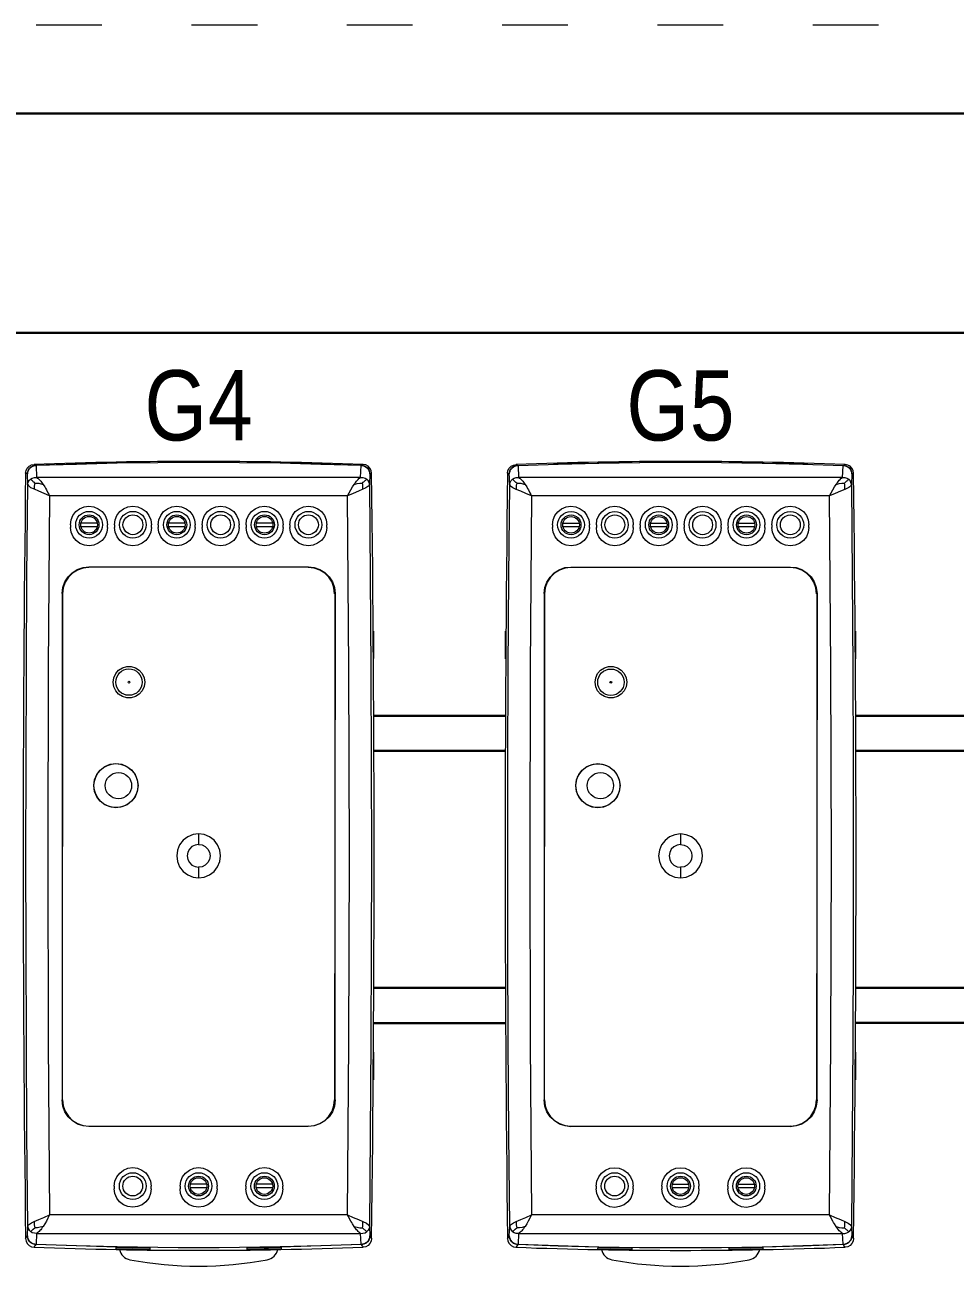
# Model space of a CAD drawing. Header units: millimetres. Extents: x -6000 to 26000, y -6000 to 26000.
# Drawn here: x 101.1 to 115.85, y -2303.55 to -2283.87 of the extents above; entities that cross this region are included whole.
import ezdxf

# ---------------------------------------------------------------- set-up
doc = ezdxf.new("R2010")
doc.units = ezdxf.units.MM
doc.header["$MEASUREMENT"] = 0
for name, color, linetype, lineweight in [('Чертеж и Рисунок_Ном._пера__1', 7, 'Continuous', 15), ('Чертеж и Рисунок_Ном._пера__21', 7, 'Continuous', 30), ('Чертеж и Рисунок_Ном._пера__7', 7, 'Continuous', 15)]:
    doc.layers.add(name, color=color, linetype=linetype, lineweight=lineweight)
doc.styles.add('СГЕНЕРИР_СТИЛЬ_1', font='ARIALN.TTF')

msp = doc.modelspace()

# ---------------------------------------------------------------- linework, layer by layer
at = {"layer": 'Чертеж и Рисунок_Ном._пера__21', "color": 7, "linetype": 'Continuous', "lineweight": 30}
for p, q in [((83.67, -2285.273), (154.569, -2285.273)), ((154.569, -2288.75), (83.67, -2288.75)), ((106.636, -2294.822), (108.723, -2294.822)), ((114.277, -2294.821), (116.407, -2294.821)), ((106.639, -2295.377), (108.725, -2295.377)), ((114.279, -2295.378), (116.405, -2295.378)), ((108.724, -2299.135), (106.637, -2299.135)), ((116.406, -2299.134), (114.278, -2299.134)), ((108.721, -2299.692), (106.634, -2299.692)), ((116.409, -2299.691), (114.275, -2299.691))]:
    msp.add_line(p, q, dxfattribs=at)
at = {"layer": 'Чертеж и Рисунок_Ном._пера__7', "color": 7, "linetype": 'Continuous', "lineweight": 15}
for p, q in [((101.284, -2283.868), (102.327, -2283.868)), ((103.746, -2283.868), (104.79, -2283.868)), ((106.209, -2283.868), (107.252, -2283.868)), ((108.671, -2283.868), (109.714, -2283.868)), ((111.133, -2283.868), (112.177, -2283.868)), ((113.596, -2283.868), (114.639, -2283.868)), ((101.25, -2290.837), (101.278, -2290.85)), ((101.849, -2290.82), (101.849, -2290.828)), ((102.395, -2290.815), (102.395, -2290.806)), ((102.541, -2290.803), (102.541, -2290.812)), ((103.088, -2290.804), (103.088, -2290.795)), ((103.239, -2290.794), (103.239, -2290.802)), ((103.786, -2290.799), (103.787, -2290.791)), ((103.931, -2290.791), (103.932, -2290.799)), ((104.479, -2290.802), (104.479, -2290.794)), ((104.63, -2290.795), (104.63, -2290.804)), ((105.177, -2290.812), (105.177, -2290.803)), ((105.323, -2290.806), (105.323, -2290.815)), ((105.869, -2290.828), (105.869, -2290.82)), ((106.441, -2290.85), (106.468, -2290.837)), ((108.891, -2290.838), (108.919, -2290.851)), ((109.49, -2290.821), (109.49, -2290.829)), ((110.036, -2290.816), (110.036, -2290.807)), ((110.182, -2290.804), (110.182, -2290.813)), ((110.729, -2290.804), (110.729, -2290.796)), ((110.88, -2290.794), (110.88, -2290.803)), ((111.427, -2290.8), (111.428, -2290.792)), ((111.572, -2290.792), (111.573, -2290.8)), ((112.12, -2290.803), (112.12, -2290.794)), ((112.271, -2290.796), (112.271, -2290.804)), ((112.818, -2290.813), (112.818, -2290.804)), ((112.964, -2290.807), (112.964, -2290.816)), ((113.51, -2290.829), (113.51, -2290.821)), ((114.082, -2290.851), (114.109, -2290.838)), ((101.144, -2290.987), (101.116, -2290.974)), ((101.283, -2290.856), (101.291, -2291.044)), ((106.427, -2291.044), (106.435, -2290.856)), ((106.602, -2290.974), (106.575, -2290.987)), ((108.785, -2290.988), (108.757, -2290.975)), ((108.924, -2290.857), (108.932, -2291.044)), ((114.068, -2291.044), (114.076, -2290.857)), ((114.243, -2290.975), (114.215, -2290.988)), ((106.427, -2291.044), (101.291, -2291.044)), ((114.068, -2291.044), (108.932, -2291.044)), ((106.221, -2291.335), (101.497, -2291.335)), ((113.862, -2291.336), (109.138, -2291.336)), ((101.828, -2291.793), (101.828, -2291.834)), ((101.992, -2291.765), (102.251, -2291.765)), ((101.992, -2291.821), (102.251, -2291.821)), ((102.415, -2291.834), (102.415, -2291.793)), ((102.524, -2291.793), (102.524, -2291.834)), ((103.11, -2291.834), (103.111, -2291.793)), ((103.219, -2291.793), (103.22, -2291.834)), ((103.384, -2291.765), (103.642, -2291.765)), ((103.384, -2291.821), (103.642, -2291.821)), ((103.806, -2291.834), (103.806, -2291.793)), ((103.915, -2291.793), (103.915, -2291.834)), ((104.502, -2291.834), (104.502, -2291.793)), ((104.611, -2291.793), (104.611, -2291.834)), ((104.775, -2291.765), (105.033, -2291.765)), ((104.775, -2291.821), (105.033, -2291.821)), ((105.197, -2291.834), (105.197, -2291.793)), ((105.306, -2291.793), (105.306, -2291.834)), ((105.893, -2291.834), (105.893, -2291.793)), ((109.469, -2291.794), (109.469, -2291.835)), ((109.633, -2291.766), (109.892, -2291.766)), ((109.633, -2291.821), (109.892, -2291.821)), ((110.056, -2291.835), (110.056, -2291.794)), ((110.165, -2291.794), (110.165, -2291.835)), ((110.751, -2291.835), (110.751, -2291.794)), ((110.86, -2291.794), (110.86, -2291.835)), ((111.024, -2291.766), (111.283, -2291.766)), ((111.024, -2291.821), (111.283, -2291.821)), ((111.447, -2291.835), (111.447, -2291.794)), ((111.556, -2291.794), (111.556, -2291.835)), ((112.142, -2291.835), (112.143, -2291.794)), ((112.251, -2291.794), (112.252, -2291.835)), ((112.416, -2291.766), (112.674, -2291.766)), ((112.416, -2291.821), (112.674, -2291.821)), ((112.838, -2291.835), (112.838, -2291.794)), ((112.947, -2291.794), (112.947, -2291.835)), ((113.534, -2291.835), (113.534, -2291.794)), ((102.12, -2292.462), (105.598, -2292.462)), ((105.598, -2292.462), (102.12, -2292.469)), ((102.12, -2292.469), (102.12, -2292.462)), ((105.598, -2292.462), (105.598, -2292.469)), ((109.761, -2292.463), (113.239, -2292.463)), ((113.239, -2292.463), (109.761, -2292.47)), ((109.761, -2292.47), (109.761, -2292.463)), ((113.239, -2292.463), (113.239, -2292.47)), ((101.695, -2292.883), (101.703, -2292.887)), ((101.703, -2292.887), (101.695, -2300.912)), ((101.703, -2300.909), (101.703, -2292.887)), ((106.015, -2292.887), (106.023, -2292.883)), ((106.023, -2292.884), (106.015, -2300.909)), ((106.023, -2300.912), (106.023, -2292.884)), ((109.336, -2292.884), (109.344, -2292.887)), ((109.344, -2292.887), (109.336, -2300.912)), ((109.344, -2300.91), (109.344, -2292.887)), ((113.656, -2292.887), (113.664, -2292.884)), ((113.664, -2292.885), (113.656, -2300.91)), ((113.664, -2300.912), (113.664, -2292.885)), ((106.627, -2293.478), (106.632, -2293.478)), ((106.632, -2293.478), (106.632, -2293.915)), ((108.727, -2293.916), (108.727, -2293.478)), ((114.268, -2293.478), (114.273, -2293.478)), ((114.273, -2293.478), (114.273, -2293.916)), ((103.859, -2296.694), (103.859, -2296.861)), ((111.5, -2296.695), (111.5, -2296.862)), ((103.859, -2297.222), (103.859, -2297.389)), ((111.5, -2297.223), (111.5, -2297.39)), ((106.632, -2300.155), (106.632, -2300.592)), ((114.273, -2300.156), (114.273, -2300.593)), ((108.732, -2300.593), (108.727, -2300.593)), ((101.703, -2300.909), (101.695, -2300.913)), ((106.023, -2300.913), (106.015, -2300.909)), ((109.344, -2300.91), (109.336, -2300.914)), ((113.664, -2300.914), (113.656, -2300.91)), ((102.12, -2301.334), (102.12, -2301.327)), ((102.12, -2301.327), (105.598, -2301.327)), ((105.598, -2301.327), (102.12, -2301.334)), ((105.598, -2301.327), (105.598, -2301.334)), ((109.761, -2301.335), (109.761, -2301.327)), ((109.761, -2301.327), (113.239, -2301.327)), ((113.239, -2301.327), (109.761, -2301.335)), ((113.239, -2301.327), (113.239, -2301.335)), ((103.987, -2302.249), (103.729, -2302.249)), ((105.03, -2302.249), (104.772, -2302.249)), ((111.628, -2302.25), (111.369, -2302.25)), ((112.671, -2302.25), (112.413, -2302.25)), ((102.521, -2302.276), (102.521, -2302.318)), ((103.108, -2302.318), (103.108, -2302.276)), ((103.564, -2302.276), (103.564, -2302.318)), ((103.987, -2302.304), (103.729, -2302.304)), ((104.151, -2302.318), (104.151, -2302.276)), ((104.608, -2302.276), (104.608, -2302.318)), ((105.03, -2302.304), (104.772, -2302.304)), ((105.195, -2302.318), (105.195, -2302.276)), ((110.162, -2302.277), (110.162, -2302.319)), ((110.749, -2302.319), (110.749, -2302.277)), ((111.205, -2302.277), (111.205, -2302.319)), ((111.628, -2302.305), (111.369, -2302.305)), ((111.792, -2302.319), (111.792, -2302.277)), ((112.249, -2302.277), (112.249, -2302.319)), ((112.671, -2302.305), (112.413, -2302.305)), ((112.836, -2302.319), (112.835, -2302.277)), ((106.221, -2302.734), (101.497, -2302.734)), ((113.862, -2302.735), (109.138, -2302.735)), ((101.144, -2303.067), (101.151, -2302.919)), ((101.291, -2303.026), (101.283, -2303.198)), ((101.291, -2303.026), (106.427, -2303.026)), ((106.435, -2303.198), (106.427, -2303.026)), ((106.567, -2302.919), (106.574, -2303.067)), ((108.785, -2303.067), (108.792, -2302.92)), ((108.932, -2303.026), (108.924, -2303.199)), ((108.932, -2303.026), (114.068, -2303.026)), ((114.076, -2303.199), (114.068, -2303.026)), ((114.208, -2302.92), (114.215, -2303.067)), ((101.116, -2303.109), (101.144, -2303.067)), ((106.574, -2303.067), (106.602, -2303.109)), ((108.757, -2303.11), (108.785, -2303.067)), ((114.215, -2303.067), (114.243, -2303.11)), ((102.545, -2303.249), (102.544, -2303.275)), ((103.091, -2303.283), (103.09, -2303.258)), ((104.625, -2303.258), (104.625, -2303.283)), ((105.172, -2303.275), (105.171, -2303.25)), ((110.186, -2303.25), (110.185, -2303.275)), ((110.732, -2303.284), (110.731, -2303.258)), ((112.266, -2303.259), (112.265, -2303.284)), ((112.812, -2303.275), (112.812, -2303.25))]:
    msp.add_line(p, q, dxfattribs=at)
at = {"layer": 'Чертеж и Рисунок_Ном._пера__7', "color": 7, "linetype": 'Continuous', "lineweight": 15, "flags": 128}
for points in [[(101.116, -2290.974), (101.123, -2290.933), (101.142, -2290.895), (101.172, -2290.865), (101.209, -2290.845), (101.25, -2290.837)], [(101.278, -2290.85), (101.917, -2290.829), (102.563, -2290.813), (103.21, -2290.804), (103.534, -2290.802), (103.859, -2290.801), (104.184, -2290.802), (104.508, -2290.804), (105.156, -2290.813), (105.801, -2290.829), (106.441, -2290.85)], [(106.435, -2290.856), (105.798, -2290.835), (105.153, -2290.819), (104.507, -2290.81), (104.183, -2290.807), (103.859, -2290.806), (103.535, -2290.807), (103.211, -2290.81), (102.565, -2290.819), (101.921, -2290.835), (101.283, -2290.856)], [(106.602, -2290.974), (106.595, -2290.933), (106.576, -2290.895), (106.547, -2290.865), (106.51, -2290.845), (106.468, -2290.837)], [(108.757, -2290.975), (108.764, -2290.934), (108.783, -2290.896), (108.812, -2290.866), (108.849, -2290.846), (108.891, -2290.838)], [(108.919, -2290.851), (109.558, -2290.83), (110.203, -2290.814), (110.851, -2290.805), (111.175, -2290.802), (111.5, -2290.802), (111.825, -2290.802), (112.149, -2290.805), (112.797, -2290.814), (113.442, -2290.83), (114.082, -2290.851)], [(114.076, -2290.857), (113.439, -2290.835), (112.794, -2290.82), (112.148, -2290.81), (111.824, -2290.808), (111.5, -2290.807), (111.176, -2290.808), (110.852, -2290.81), (110.206, -2290.82), (109.562, -2290.835), (108.924, -2290.857)], [(114.243, -2290.975), (114.236, -2290.934), (114.217, -2290.896), (114.188, -2290.866), (114.151, -2290.846), (114.109, -2290.838)], [(101.144, -2290.987), (101.146, -2290.963), (101.154, -2290.938), (101.166, -2290.914), (101.183, -2290.892)], [(101.185, -2290.895), (101.176, -2290.905), (101.167, -2290.915), (101.16, -2290.927), (101.154, -2290.939), (101.15, -2290.951), (101.146, -2290.963), (101.145, -2290.975), (101.144, -2290.987)], [(101.151, -2291.15), (101.149, -2291.096), (101.146, -2291.042), (101.144, -2290.987)], [(101.183, -2290.892), (101.194, -2290.883), (101.205, -2290.874), (101.216, -2290.867), (101.228, -2290.861), (101.241, -2290.857), (101.253, -2290.854), (101.266, -2290.851), (101.278, -2290.85)], [(101.283, -2290.856), (101.258, -2290.858), (101.232, -2290.865), (101.207, -2290.878), (101.185, -2290.895)], [(101.207, -2290.874), (101.196, -2290.881), (101.187, -2290.889)], [(101.192, -2290.888), (101.204, -2290.877)], [(101.212, -2290.872), (101.229, -2290.864), (101.245, -2290.857), (101.261, -2290.854), (101.279, -2290.852)], [(106.533, -2290.895), (106.522, -2290.886), (106.511, -2290.878), (106.499, -2290.871), (106.486, -2290.865), (106.473, -2290.861), (106.461, -2290.858), (106.448, -2290.857), (106.435, -2290.856)], [(106.439, -2290.852), (106.458, -2290.854), (106.474, -2290.857), (106.49, -2290.864), (106.507, -2290.872)], [(106.441, -2290.85), (106.465, -2290.853), (106.49, -2290.861), (106.514, -2290.874), (106.535, -2290.892)], [(106.535, -2290.892), (106.526, -2290.884), (106.517, -2290.878), (106.507, -2290.872)], [(106.527, -2290.888), (106.514, -2290.877)], [(106.575, -2290.987), (106.572, -2290.963), (106.564, -2290.939), (106.551, -2290.915), (106.533, -2290.895)], [(106.535, -2290.892), (106.556, -2290.92), (106.57, -2290.952), (106.575, -2290.987)], [(106.575, -2290.987), (106.572, -2291.042), (106.57, -2291.096), (106.567, -2291.15)], [(108.785, -2290.988), (108.787, -2290.964), (108.795, -2290.938), (108.807, -2290.914), (108.824, -2290.893)], [(108.826, -2290.895), (108.817, -2290.905), (108.808, -2290.916), (108.801, -2290.928), (108.795, -2290.94), (108.791, -2290.952), (108.787, -2290.964), (108.785, -2290.976), (108.785, -2290.988)], [(108.792, -2291.151), (108.79, -2291.097), (108.787, -2291.042), (108.785, -2290.988)], [(108.824, -2290.893), (108.834, -2290.883), (108.845, -2290.875), (108.857, -2290.868), (108.869, -2290.862), (108.882, -2290.858), (108.894, -2290.854), (108.906, -2290.852), (108.919, -2290.851)], [(108.924, -2290.857), (108.899, -2290.859), (108.873, -2290.866), (108.848, -2290.878), (108.826, -2290.895)], [(108.848, -2290.875), (108.837, -2290.882), (108.828, -2290.89)], [(108.832, -2290.889), (108.845, -2290.878)], [(108.853, -2290.873), (108.869, -2290.865), (108.886, -2290.858), (108.902, -2290.854), (108.92, -2290.853)], [(114.174, -2290.895), (114.163, -2290.886), (114.152, -2290.878), (114.14, -2290.872), (114.127, -2290.866), (114.114, -2290.862), (114.101, -2290.859), (114.089, -2290.858), (114.076, -2290.857)], [(114.08, -2290.853), (114.099, -2290.854), (114.114, -2290.858), (114.131, -2290.864), (114.148, -2290.873)], [(114.082, -2290.851), (114.106, -2290.854), (114.131, -2290.862), (114.155, -2290.875), (114.176, -2290.893)], [(114.176, -2290.893), (114.167, -2290.885), (114.158, -2290.879), (114.148, -2290.873)], [(114.168, -2290.889), (114.155, -2290.878)], [(114.215, -2290.988), (114.213, -2290.964), (114.205, -2290.94), (114.192, -2290.916), (114.174, -2290.895)], [(114.176, -2290.893), (114.197, -2290.921), (114.211, -2290.953), (114.215, -2290.988)], [(114.215, -2290.988), (114.213, -2291.042), (114.21, -2291.097), (114.208, -2291.151)], [(101.121, -2297.042), (101.123, -2295.561), (101.129, -2294.082), (101.138, -2292.613), (101.152, -2291.15)], [(101.151, -2291.15), (101.157, -2291.12), (101.171, -2291.092), (101.193, -2291.07)], [(101.255, -2291.231), (101.201, -2291.205), (101.165, -2291.178), (101.152, -2291.15)], [(101.193, -2291.07), (101.222, -2291.053), (101.255, -2291.044), (101.291, -2291.044)], [(101.262, -2291.131), (101.25, -2291.12), (101.238, -2291.11), (101.228, -2291.101), (101.219, -2291.093), (101.211, -2291.086), (101.198, -2291.074)], [(101.262, -2291.131), (101.257, -2291.154), (101.255, -2291.166), (101.254, -2291.178), (101.254, -2291.202), (101.254, -2291.216), (101.255, -2291.231)], [(101.497, -2291.335), (101.408, -2291.295), (101.324, -2291.261), (101.255, -2291.231)], [(101.262, -2291.131), (101.294, -2291.131), (101.311, -2291.133), (101.327, -2291.135), (101.342, -2291.138), (101.359, -2291.142), (101.376, -2291.147), (101.394, -2291.153)], [(101.291, -2291.044), (101.304, -2291.052), (101.317, -2291.061), (101.33, -2291.073), (101.343, -2291.086), (101.356, -2291.1), (101.369, -2291.116), (101.381, -2291.134), (101.394, -2291.153)], [(101.394, -2291.153), (101.42, -2291.193), (101.433, -2291.215), (101.446, -2291.238), (101.471, -2291.285), (101.484, -2291.31), (101.497, -2291.335)], [(106.221, -2291.335), (106.247, -2291.285), (106.273, -2291.238), (106.298, -2291.193), (106.324, -2291.153)], [(106.464, -2291.231), (106.394, -2291.261), (106.311, -2291.295), (106.221, -2291.335)], [(106.324, -2291.153), (106.337, -2291.134), (106.35, -2291.116), (106.363, -2291.1), (106.376, -2291.086), (106.388, -2291.073), (106.401, -2291.061), (106.414, -2291.052), (106.427, -2291.044)], [(106.324, -2291.153), (106.372, -2291.139), (106.414, -2291.132), (106.456, -2291.131)], [(106.427, -2291.044), (106.463, -2291.044), (106.497, -2291.053), (106.525, -2291.07)], [(106.456, -2291.131), (106.469, -2291.12), (106.48, -2291.11), (106.49, -2291.101), (106.499, -2291.093), (106.508, -2291.086), (106.52, -2291.074)], [(106.464, -2291.231), (106.465, -2291.202), (106.464, -2291.178), (106.462, -2291.154), (106.456, -2291.131)], [(106.567, -2291.15), (106.56, -2291.17), (106.552, -2291.179), (106.541, -2291.189), (106.526, -2291.199), (106.509, -2291.21), (106.488, -2291.22), (106.464, -2291.231)], [(106.567, -2291.15), (106.561, -2291.12), (106.547, -2291.093), (106.525, -2291.07)], [(106.567, -2291.15), (106.58, -2292.613), (106.59, -2294.082), (106.596, -2295.561), (106.598, -2297.042)], [(108.762, -2297.042), (108.764, -2295.561), (108.769, -2294.083), (108.779, -2292.614), (108.792, -2291.151)], [(108.792, -2291.151), (108.798, -2291.121), (108.812, -2291.093), (108.834, -2291.071)], [(108.896, -2291.232), (108.842, -2291.205), (108.806, -2291.179), (108.792, -2291.151)], [(108.834, -2291.071), (108.863, -2291.054), (108.896, -2291.045), (108.932, -2291.044)], [(108.903, -2291.132), (108.89, -2291.121), (108.879, -2291.111), (108.869, -2291.102), (108.86, -2291.094), (108.852, -2291.087), (108.839, -2291.075)], [(108.903, -2291.132), (108.897, -2291.155), (108.896, -2291.167), (108.895, -2291.178), (108.895, -2291.203), (108.895, -2291.216), (108.896, -2291.232)], [(108.903, -2291.132), (108.935, -2291.132), (108.952, -2291.134), (108.968, -2291.136), (108.983, -2291.139), (108.999, -2291.143), (109.017, -2291.148), (109.035, -2291.153)], [(108.932, -2291.044), (108.945, -2291.052), (108.958, -2291.062), (108.971, -2291.074), (108.984, -2291.087), (108.997, -2291.101), (109.009, -2291.117), (109.022, -2291.135), (109.035, -2291.153)], [(109.035, -2291.153), (109.061, -2291.194), (109.074, -2291.216), (109.087, -2291.239), (109.112, -2291.286), (109.125, -2291.311), (109.138, -2291.336)], [(113.862, -2291.336), (113.888, -2291.286), (113.914, -2291.239), (113.939, -2291.194), (113.965, -2291.153)], [(113.965, -2291.153), (113.978, -2291.135), (113.991, -2291.117), (114.004, -2291.101), (114.016, -2291.087), (114.029, -2291.074), (114.042, -2291.062), (114.055, -2291.052), (114.068, -2291.044)], [(113.965, -2291.153), (114.013, -2291.14), (114.055, -2291.133), (114.097, -2291.132)], [(114.068, -2291.044), (114.104, -2291.045), (114.138, -2291.054), (114.166, -2291.071)], [(114.097, -2291.132), (114.11, -2291.121), (114.121, -2291.111), (114.131, -2291.102), (114.14, -2291.094), (114.148, -2291.087), (114.161, -2291.075)], [(114.105, -2291.232), (114.106, -2291.203), (114.105, -2291.178), (114.103, -2291.155), (114.097, -2291.132)], [(114.208, -2291.151), (114.201, -2291.17), (114.193, -2291.18), (114.182, -2291.19), (114.167, -2291.2), (114.149, -2291.211), (114.128, -2291.221), (114.105, -2291.232)], [(114.208, -2291.151), (114.202, -2291.121), (114.188, -2291.093), (114.166, -2291.071)], [(114.208, -2291.151), (114.221, -2292.614), (114.231, -2294.083), (114.237, -2295.561), (114.239, -2297.042)], [(101.497, -2291.335), (101.476, -2294.062), (101.468, -2297.035), (101.476, -2300.007), (101.497, -2302.734)], [(106.222, -2302.734), (106.242, -2300.007), (106.25, -2297.035), (106.242, -2294.062), (106.221, -2291.335)], [(109.138, -2291.336), (109.048, -2291.296), (108.965, -2291.261), (108.896, -2291.232)], [(109.138, -2291.336), (109.117, -2294.063), (109.109, -2297.035), (109.117, -2300.008), (109.138, -2302.735)], [(114.105, -2291.232), (114.035, -2291.261), (113.952, -2291.296), (113.862, -2291.336)], [(113.862, -2302.735), (113.883, -2300.008), (113.891, -2297.035), (113.883, -2294.063), (113.862, -2291.336)], [(101.828, -2291.792), (101.838, -2291.716), (101.867, -2291.645), (101.913, -2291.585), (101.973, -2291.539), (102.044, -2291.509), (102.121, -2291.498), (102.198, -2291.508), (102.269, -2291.538), (102.329, -2291.584), (102.375, -2291.644), (102.405, -2291.715), (102.415, -2291.792)], [(102.524, -2291.792), (102.534, -2291.716), (102.563, -2291.645), (102.609, -2291.585), (102.669, -2291.539), (102.739, -2291.509), (102.817, -2291.498), (102.894, -2291.508), (102.964, -2291.538), (103.025, -2291.584), (103.071, -2291.644), (103.101, -2291.715), (103.111, -2291.792)], [(103.219, -2291.792), (103.229, -2291.716), (103.259, -2291.645), (103.304, -2291.585), (103.364, -2291.539), (103.435, -2291.509), (103.512, -2291.498), (103.589, -2291.508), (103.66, -2291.538), (103.72, -2291.584), (103.766, -2291.644), (103.796, -2291.715), (103.806, -2291.792)], [(103.915, -2291.792), (103.925, -2291.716), (103.954, -2291.645), (104, -2291.585), (104.06, -2291.539), (104.131, -2291.509), (104.208, -2291.498), (104.285, -2291.508), (104.356, -2291.538), (104.416, -2291.584), (104.462, -2291.644), (104.492, -2291.715), (104.502, -2291.792)], [(104.611, -2291.792), (104.62, -2291.716), (104.65, -2291.645), (104.695, -2291.585), (104.755, -2291.539), (104.826, -2291.509), (104.903, -2291.498), (104.98, -2291.508), (105.051, -2291.538), (105.111, -2291.584), (105.158, -2291.644), (105.187, -2291.715), (105.197, -2291.792)], [(105.306, -2291.792), (105.316, -2291.716), (105.345, -2291.645), (105.391, -2291.585), (105.451, -2291.539), (105.522, -2291.509), (105.599, -2291.498), (105.676, -2291.508), (105.747, -2291.538), (105.807, -2291.584), (105.853, -2291.644), (105.883, -2291.715), (105.893, -2291.792)], [(109.469, -2291.793), (109.479, -2291.717), (109.508, -2291.646), (109.554, -2291.586), (109.614, -2291.539), (109.685, -2291.509), (109.762, -2291.499), (109.839, -2291.509), (109.91, -2291.539), (109.97, -2291.585), (110.016, -2291.645), (110.046, -2291.716), (110.056, -2291.793)], [(110.165, -2291.793), (110.175, -2291.717), (110.204, -2291.646), (110.25, -2291.586), (110.31, -2291.539), (110.38, -2291.509), (110.457, -2291.499), (110.534, -2291.509), (110.605, -2291.539), (110.666, -2291.585), (110.712, -2291.645), (110.741, -2291.716), (110.751, -2291.793)], [(110.86, -2291.793), (110.87, -2291.717), (110.899, -2291.646), (110.945, -2291.586), (111.005, -2291.539), (111.076, -2291.509), (111.153, -2291.499), (111.23, -2291.509), (111.301, -2291.539), (111.361, -2291.585), (111.407, -2291.645), (111.437, -2291.716), (111.447, -2291.793)], [(111.556, -2291.793), (111.566, -2291.717), (111.595, -2291.646), (111.641, -2291.586), (111.701, -2291.539), (111.772, -2291.509), (111.849, -2291.499), (111.926, -2291.509), (111.996, -2291.539), (112.057, -2291.585), (112.103, -2291.645), (112.133, -2291.716), (112.143, -2291.793)], [(112.252, -2291.793), (112.261, -2291.717), (112.291, -2291.646), (112.336, -2291.586), (112.396, -2291.539), (112.467, -2291.509), (112.544, -2291.499), (112.621, -2291.509), (112.692, -2291.539), (112.752, -2291.585), (112.798, -2291.645), (112.828, -2291.716), (112.838, -2291.793)], [(112.947, -2291.793), (112.957, -2291.717), (112.986, -2291.646), (113.032, -2291.586), (113.092, -2291.539), (113.163, -2291.509), (113.24, -2291.499), (113.317, -2291.509), (113.388, -2291.539), (113.448, -2291.585), (113.494, -2291.645), (113.524, -2291.716), (113.534, -2291.793)], [(102.415, -2291.834), (102.405, -2291.91), (102.375, -2291.981), (102.328, -2292.041), (102.268, -2292.087), (102.197, -2292.117), (102.122, -2292.126), (102.048, -2292.117), (101.977, -2292.088), (101.916, -2292.042), (101.869, -2291.982), (101.839, -2291.911), (101.828, -2291.834)], [(103.111, -2291.834), (103.1, -2291.91), (103.07, -2291.981), (103.024, -2292.041), (102.963, -2292.087), (102.893, -2292.117), (102.818, -2292.126), (102.743, -2292.117), (102.672, -2292.088), (102.611, -2292.042), (102.565, -2291.982), (102.534, -2291.911), (102.524, -2291.834)], [(103.806, -2291.834), (103.796, -2291.91), (103.766, -2291.981), (103.72, -2292.041), (103.659, -2292.087), (103.588, -2292.117), (103.513, -2292.126), (103.439, -2292.117), (103.368, -2292.088), (103.307, -2292.042), (103.26, -2291.982), (103.23, -2291.911), (103.219, -2291.834)], [(104.502, -2291.834), (104.491, -2291.91), (104.462, -2291.981), (104.415, -2292.041), (104.354, -2292.087), (104.284, -2292.117), (104.209, -2292.126), (104.134, -2292.117), (104.063, -2292.088), (104.002, -2292.042), (103.956, -2291.982), (103.926, -2291.911), (103.915, -2291.834)], [(105.197, -2291.834), (105.187, -2291.91), (105.157, -2291.981), (105.111, -2292.041), (105.05, -2292.087), (104.979, -2292.117), (104.905, -2292.126), (104.83, -2292.117), (104.759, -2292.088), (104.698, -2292.042), (104.651, -2291.982), (104.621, -2291.911), (104.611, -2291.834)], [(105.893, -2291.834), (105.882, -2291.91), (105.853, -2291.981), (105.806, -2292.041), (105.746, -2292.087), (105.675, -2292.117), (105.6, -2292.126), (105.525, -2292.117), (105.455, -2292.088), (105.394, -2292.042), (105.347, -2291.982), (105.317, -2291.911), (105.306, -2291.834)], [(110.056, -2291.835), (110.045, -2291.911), (110.016, -2291.982), (109.969, -2292.042), (109.909, -2292.088), (109.838, -2292.118), (109.763, -2292.127), (109.688, -2292.118), (109.618, -2292.089), (109.557, -2292.043), (109.51, -2291.983), (109.48, -2291.912), (109.469, -2291.835)], [(110.751, -2291.835), (110.741, -2291.911), (110.711, -2291.982), (110.665, -2292.042), (110.604, -2292.088), (110.533, -2292.118), (110.459, -2292.127), (110.384, -2292.118), (110.313, -2292.089), (110.252, -2292.043), (110.205, -2291.983), (110.175, -2291.912), (110.165, -2291.835)], [(111.447, -2291.835), (111.437, -2291.911), (111.407, -2291.982), (111.36, -2292.042), (111.3, -2292.088), (111.229, -2292.118), (111.154, -2292.127), (111.08, -2292.118), (111.009, -2292.089), (110.948, -2292.043), (110.901, -2291.983), (110.871, -2291.912), (110.86, -2291.835)], [(112.143, -2291.835), (112.132, -2291.911), (112.102, -2291.982), (112.056, -2292.042), (111.995, -2292.088), (111.925, -2292.118), (111.85, -2292.127), (111.775, -2292.118), (111.704, -2292.089), (111.643, -2292.043), (111.597, -2291.983), (111.566, -2291.912), (111.556, -2291.835)], [(112.838, -2291.835), (112.828, -2291.911), (112.798, -2291.982), (112.752, -2292.042), (112.691, -2292.088), (112.62, -2292.118), (112.545, -2292.127), (112.471, -2292.118), (112.4, -2292.089), (112.339, -2292.043), (112.292, -2291.983), (112.262, -2291.912), (112.252, -2291.835)], [(113.534, -2291.835), (113.523, -2291.911), (113.494, -2291.982), (113.447, -2292.042), (113.386, -2292.088), (113.316, -2292.118), (113.241, -2292.127), (113.166, -2292.118), (113.095, -2292.089), (113.034, -2292.043), (112.988, -2291.983), (112.958, -2291.912), (112.947, -2291.835)], [(101.695, -2292.884), (101.707, -2292.789), (101.739, -2292.7), (101.789, -2292.621), (101.856, -2292.555), (101.936, -2292.504), (102.026, -2292.473), (102.12, -2292.462)], [(102.12, -2292.469), (102.027, -2292.48), (101.939, -2292.511), (101.86, -2292.56), (101.795, -2292.625), (101.745, -2292.704), (101.714, -2292.792), (101.703, -2292.887)], [(105.598, -2292.462), (105.691, -2292.472), (105.78, -2292.503), (105.86, -2292.552), (105.927, -2292.618), (105.979, -2292.698), (106.011, -2292.787), (106.023, -2292.884)], [(106.015, -2292.887), (106.005, -2292.793), (105.974, -2292.705), (105.924, -2292.626), (105.858, -2292.56), (105.78, -2292.511), (105.692, -2292.48), (105.598, -2292.469)], [(109.336, -2292.885), (109.348, -2292.79), (109.379, -2292.701), (109.43, -2292.622), (109.497, -2292.555), (109.577, -2292.505), (109.666, -2292.473), (109.761, -2292.463)], [(109.761, -2292.47), (109.668, -2292.481), (109.58, -2292.511), (109.501, -2292.561), (109.436, -2292.626), (109.386, -2292.705), (109.355, -2292.793), (109.344, -2292.887)], [(113.239, -2292.463), (113.332, -2292.473), (113.421, -2292.504), (113.501, -2292.553), (113.568, -2292.619), (113.619, -2292.699), (113.652, -2292.788), (113.664, -2292.885)], [(113.656, -2292.887), (113.646, -2292.794), (113.615, -2292.705), (113.565, -2292.627), (113.499, -2292.561), (113.421, -2292.512), (113.333, -2292.481), (113.239, -2292.47)], [(102.504, -2294.288), (102.514, -2294.217), (102.544, -2294.151), (102.591, -2294.098), (102.651, -2294.059), (102.72, -2294.039), (102.79, -2294.039), (102.858, -2294.059), (102.919, -2294.098), (102.965, -2294.151), (102.995, -2294.217), (103.006, -2294.288)], [(110.145, -2294.289), (110.155, -2294.217), (110.185, -2294.152), (110.232, -2294.099), (110.292, -2294.06), (110.36, -2294.04), (110.431, -2294.04), (110.499, -2294.06), (110.559, -2294.099), (110.606, -2294.152), (110.636, -2294.217), (110.646, -2294.289)], [(103.006, -2294.288), (102.995, -2294.359), (102.965, -2294.424), (102.919, -2294.477), (102.859, -2294.516), (102.791, -2294.536), (102.72, -2294.537), (102.652, -2294.517), (102.591, -2294.478), (102.544, -2294.425), (102.514, -2294.36), (102.504, -2294.288)], [(110.646, -2294.289), (110.636, -2294.36), (110.606, -2294.425), (110.56, -2294.478), (110.5, -2294.517), (110.432, -2294.537), (110.361, -2294.537), (110.293, -2294.518), (110.232, -2294.479), (110.185, -2294.426), (110.155, -2294.36), (110.145, -2294.289)], [(102.197, -2295.928), (102.209, -2295.837), (102.244, -2295.753), (102.3, -2295.681), (102.372, -2295.625), (102.457, -2295.59), (102.548, -2295.578)], [(102.548, -2295.578), (102.639, -2295.59), (102.723, -2295.625), (102.796, -2295.68), (102.851, -2295.753), (102.886, -2295.837), (102.899, -2295.928)], [(109.838, -2295.929), (109.85, -2295.838), (109.885, -2295.754), (109.94, -2295.681), (110.013, -2295.626), (110.098, -2295.591), (110.189, -2295.579)], [(110.189, -2295.579), (110.28, -2295.591), (110.364, -2295.626), (110.436, -2295.681), (110.492, -2295.753), (110.527, -2295.838), (110.54, -2295.929)], [(102.548, -2296.279), (102.457, -2296.267), (102.372, -2296.232), (102.3, -2296.177), (102.244, -2296.104), (102.209, -2296.02), (102.197, -2295.928)], [(102.899, -2295.928), (102.887, -2296.019), (102.852, -2296.104), (102.796, -2296.176), (102.724, -2296.232), (102.639, -2296.267), (102.548, -2296.279)], [(110.189, -2296.28), (110.098, -2296.268), (110.013, -2296.233), (109.94, -2296.177), (109.885, -2296.105), (109.85, -2296.02), (109.838, -2295.929)], [(110.54, -2295.929), (110.528, -2296.02), (110.493, -2296.104), (110.437, -2296.177), (110.365, -2296.233), (110.28, -2296.268), (110.189, -2296.28)], [(103.859, -2296.694), (103.77, -2296.705), (103.686, -2296.74), (103.614, -2296.795), (103.558, -2296.867), (103.524, -2296.951), (103.511, -2297.041), (103.523, -2297.132), (103.558, -2297.216), (103.614, -2297.288), (103.686, -2297.343), (103.77, -2297.378), (103.859, -2297.389)], [(103.859, -2297.389), (103.948, -2297.378), (104.032, -2297.343), (104.105, -2297.288), (104.16, -2297.216), (104.195, -2297.132), (104.207, -2297.042), (104.195, -2296.951), (104.16, -2296.867), (104.105, -2296.795), (104.032, -2296.74), (103.948, -2296.705), (103.859, -2296.694)], [(111.5, -2296.695), (111.411, -2296.706), (111.327, -2296.741), (111.255, -2296.796), (111.199, -2296.868), (111.164, -2296.952), (111.152, -2297.042), (111.164, -2297.133), (111.199, -2297.217), (111.254, -2297.289), (111.327, -2297.344), (111.411, -2297.379), (111.5, -2297.39)], [(111.5, -2297.39), (111.589, -2297.379), (111.673, -2297.344), (111.745, -2297.289), (111.801, -2297.217), (111.836, -2297.133), (111.848, -2297.043), (111.836, -2296.952), (111.801, -2296.868), (111.746, -2296.796), (111.673, -2296.741), (111.589, -2296.706), (111.5, -2296.695)], [(103.859, -2296.861), (103.803, -2296.87), (103.752, -2296.896), (103.713, -2296.936), (103.687, -2296.985), (103.678, -2297.041), (103.687, -2297.097), (103.712, -2297.147), (103.752, -2297.187), (103.803, -2297.213), (103.859, -2297.222)], [(103.859, -2296.861), (103.914, -2296.869), (103.965, -2296.895), (104.005, -2296.935), (104.031, -2296.985), (104.04, -2297.041), (104.031, -2297.097), (104.006, -2297.147), (103.965, -2297.188), (103.914, -2297.214), (103.859, -2297.222)], [(111.5, -2296.862), (111.444, -2296.871), (111.393, -2296.897), (111.353, -2296.937), (111.328, -2296.986), (111.319, -2297.042), (111.328, -2297.097), (111.353, -2297.147), (111.393, -2297.188), (111.444, -2297.214), (111.5, -2297.223)], [(111.5, -2296.862), (111.555, -2296.87), (111.606, -2296.896), (111.646, -2296.936), (111.672, -2296.986), (111.681, -2297.042), (111.672, -2297.098), (111.647, -2297.148), (111.606, -2297.188), (111.555, -2297.215), (111.5, -2297.223)], [(101.151, -2302.919), (101.138, -2301.456), (101.128, -2299.987), (101.123, -2298.515), (101.121, -2297.042)], [(106.598, -2297.042), (106.596, -2298.515), (106.59, -2299.987), (106.58, -2301.456), (106.567, -2302.919)], [(108.792, -2302.92), (108.779, -2301.456), (108.769, -2299.988), (108.764, -2298.516), (108.762, -2297.042)], [(114.239, -2297.042), (114.237, -2298.516), (114.231, -2299.988), (114.221, -2301.456), (114.208, -2302.92)], [(102.12, -2301.334), (102.027, -2301.324), (101.938, -2301.293), (101.858, -2301.243), (101.791, -2301.177), (101.74, -2301.098), (101.707, -2301.008), (101.695, -2300.912)], [(101.703, -2300.909), (101.714, -2301.003), (101.745, -2301.091), (101.794, -2301.17), (101.86, -2301.235), (101.938, -2301.285), (102.027, -2301.316), (102.12, -2301.327)], [(105.598, -2301.327), (105.691, -2301.316), (105.779, -2301.285), (105.858, -2301.235), (105.924, -2301.169), (105.974, -2301.09), (106.005, -2301.002), (106.015, -2300.909)], [(106.023, -2300.912), (106.011, -2301.008), (105.979, -2301.098), (105.928, -2301.177), (105.861, -2301.243), (105.781, -2301.292), (105.692, -2301.323), (105.598, -2301.334)], [(109.761, -2301.335), (109.668, -2301.324), (109.579, -2301.294), (109.499, -2301.244), (109.432, -2301.178), (109.381, -2301.099), (109.348, -2301.009), (109.336, -2300.912)], [(109.344, -2300.91), (109.354, -2301.004), (109.385, -2301.092), (109.435, -2301.171), (109.501, -2301.236), (109.579, -2301.286), (109.668, -2301.317), (109.761, -2301.327)], [(113.239, -2301.327), (113.332, -2301.317), (113.42, -2301.286), (113.499, -2301.236), (113.565, -2301.17), (113.615, -2301.091), (113.646, -2301.003), (113.656, -2300.91)], [(113.664, -2300.912), (113.652, -2301.009), (113.62, -2301.098), (113.569, -2301.178), (113.502, -2301.243), (113.422, -2301.293), (113.333, -2301.324), (113.239, -2301.335)], [(102.521, -2302.277), (102.531, -2302.2), (102.561, -2302.13), (102.608, -2302.07), (102.668, -2302.023), (102.739, -2301.994), (102.814, -2301.984), (102.889, -2301.994), (102.959, -2302.023), (103.02, -2302.069), (103.067, -2302.129), (103.097, -2302.2), (103.108, -2302.277)], [(103.564, -2302.277), (103.575, -2302.2), (103.605, -2302.13), (103.651, -2302.07), (103.712, -2302.023), (103.782, -2301.994), (103.857, -2301.984), (103.932, -2301.994), (104.003, -2302.023), (104.064, -2302.069), (104.111, -2302.129), (104.141, -2302.2), (104.151, -2302.277)], [(104.608, -2302.277), (104.618, -2302.2), (104.648, -2302.13), (104.694, -2302.07), (104.755, -2302.023), (104.826, -2301.994), (104.901, -2301.984), (104.975, -2301.994), (105.046, -2302.023), (105.107, -2302.069), (105.154, -2302.129), (105.184, -2302.2), (105.195, -2302.277)], [(110.162, -2302.278), (110.172, -2302.201), (110.202, -2302.13), (110.248, -2302.07), (110.309, -2302.024), (110.38, -2301.995), (110.455, -2301.985), (110.529, -2301.994), (110.6, -2302.023), (110.661, -2302.069), (110.708, -2302.13), (110.738, -2302.201), (110.749, -2302.278)], [(111.205, -2302.278), (111.216, -2302.201), (111.245, -2302.13), (111.292, -2302.07), (111.353, -2302.024), (111.423, -2301.995), (111.498, -2301.985), (111.573, -2301.994), (111.644, -2302.023), (111.705, -2302.069), (111.751, -2302.13), (111.782, -2302.201), (111.792, -2302.278)], [(112.249, -2302.278), (112.259, -2302.201), (112.289, -2302.13), (112.335, -2302.07), (112.396, -2302.024), (112.467, -2301.995), (112.541, -2301.985), (112.616, -2301.994), (112.687, -2302.023), (112.748, -2302.069), (112.795, -2302.13), (112.825, -2302.201), (112.836, -2302.278)], [(103.108, -2302.319), (103.098, -2302.395), (103.069, -2302.466), (103.023, -2302.526), (102.963, -2302.573), (102.892, -2302.602), (102.815, -2302.613), (102.738, -2302.603), (102.667, -2302.573), (102.607, -2302.527), (102.561, -2302.467), (102.531, -2302.396), (102.521, -2302.319)], [(104.151, -2302.319), (104.141, -2302.395), (104.112, -2302.466), (104.066, -2302.526), (104.006, -2302.573), (103.936, -2302.602), (103.858, -2302.613), (103.781, -2302.603), (103.711, -2302.573), (103.65, -2302.527), (103.604, -2302.467), (103.574, -2302.396), (103.564, -2302.319)], [(105.195, -2302.319), (105.185, -2302.395), (105.156, -2302.466), (105.11, -2302.526), (105.05, -2302.573), (104.979, -2302.602), (104.902, -2302.613), (104.825, -2302.603), (104.754, -2302.573), (104.694, -2302.527), (104.647, -2302.467), (104.618, -2302.396), (104.608, -2302.319)], [(110.749, -2302.32), (110.739, -2302.396), (110.71, -2302.467), (110.664, -2302.527), (110.604, -2302.573), (110.533, -2302.603), (110.456, -2302.614), (110.379, -2302.604), (110.308, -2302.574), (110.248, -2302.528), (110.202, -2302.468), (110.172, -2302.396), (110.162, -2302.32)], [(111.792, -2302.32), (111.782, -2302.396), (111.753, -2302.467), (111.707, -2302.527), (111.647, -2302.573), (111.576, -2302.603), (111.499, -2302.614), (111.422, -2302.604), (111.351, -2302.574), (111.291, -2302.528), (111.245, -2302.468), (111.215, -2302.396), (111.205, -2302.32)], [(112.836, -2302.32), (112.826, -2302.396), (112.796, -2302.467), (112.751, -2302.527), (112.691, -2302.573), (112.62, -2302.603), (112.543, -2302.614), (112.466, -2302.604), (112.395, -2302.574), (112.334, -2302.528), (112.288, -2302.468), (112.259, -2302.396), (112.249, -2302.32)], [(101.151, -2302.919), (101.158, -2302.899), (101.166, -2302.89), (101.177, -2302.88), (101.192, -2302.87), (101.21, -2302.859), (101.231, -2302.849), (101.254, -2302.838)], [(101.254, -2302.838), (101.324, -2302.809), (101.407, -2302.774), (101.497, -2302.734)], [(101.254, -2302.838), (101.254, -2302.867), (101.254, -2302.891), (101.257, -2302.915), (101.262, -2302.938)], [(101.497, -2302.734), (101.471, -2302.784), (101.446, -2302.831), (101.42, -2302.876), (101.394, -2302.917)], [(106.324, -2302.917), (106.299, -2302.876), (106.286, -2302.854), (106.273, -2302.831), (106.247, -2302.784), (106.234, -2302.759), (106.221, -2302.734)], [(106.222, -2302.734), (106.311, -2302.774), (106.394, -2302.808), (106.464, -2302.838)], [(106.457, -2302.938), (106.462, -2302.915), (106.464, -2302.903), (106.465, -2302.891), (106.465, -2302.867), (106.464, -2302.854), (106.464, -2302.838)], [(106.464, -2302.838), (106.518, -2302.864), (106.554, -2302.891), (106.567, -2302.919)], [(108.792, -2302.92), (108.799, -2302.9), (108.807, -2302.89), (108.818, -2302.881), (108.833, -2302.87), (108.85, -2302.86), (108.871, -2302.85), (108.895, -2302.839)], [(108.895, -2302.839), (108.894, -2302.868), (108.895, -2302.892), (108.897, -2302.916), (108.903, -2302.939)], [(108.895, -2302.839), (108.965, -2302.809), (109.048, -2302.775), (109.138, -2302.735)], [(109.138, -2302.735), (109.112, -2302.785), (109.086, -2302.832), (109.061, -2302.877), (109.035, -2302.917)], [(113.965, -2302.917), (113.939, -2302.877), (113.927, -2302.855), (113.914, -2302.832), (113.888, -2302.785), (113.875, -2302.76), (113.862, -2302.735)], [(113.862, -2302.735), (113.952, -2302.775), (114.035, -2302.809), (114.105, -2302.839)], [(114.098, -2302.939), (114.103, -2302.916), (114.105, -2302.904), (114.106, -2302.892), (114.106, -2302.868), (114.105, -2302.854), (114.105, -2302.839)], [(114.105, -2302.839), (114.159, -2302.865), (114.195, -2302.892), (114.208, -2302.92)], [(101.151, -2302.919), (101.157, -2302.949), (101.171, -2302.977), (101.193, -2302.999)], [(101.193, -2302.999), (101.204, -2302.989), (101.219, -2302.976), (101.238, -2302.959), (101.262, -2302.938)], [(101.291, -2303.026), (101.255, -2303.025), (101.221, -2303.016), (101.193, -2302.999)], [(101.394, -2302.917), (101.346, -2302.93), (101.304, -2302.937), (101.262, -2302.938)], [(101.394, -2302.917), (101.381, -2302.935), (101.368, -2302.953), (101.356, -2302.969), (101.343, -2302.983), (101.33, -2302.996), (101.317, -2303.008), (101.304, -2303.017), (101.291, -2303.026)], [(106.427, -2303.026), (106.414, -2303.017), (106.401, -2303.008), (106.389, -2302.996), (106.376, -2302.983), (106.363, -2302.969), (106.35, -2302.953), (106.337, -2302.935), (106.324, -2302.917)], [(106.324, -2302.917), (106.372, -2302.93), (106.414, -2302.937), (106.457, -2302.938)], [(106.427, -2303.026), (106.463, -2303.025), (106.497, -2303.016), (106.525, -2302.999)], [(106.525, -2302.999), (106.515, -2302.989), (106.5, -2302.976), (106.491, -2302.968), (106.48, -2302.959), (106.469, -2302.949), (106.457, -2302.938)], [(106.567, -2302.919), (106.562, -2302.949), (106.547, -2302.977), (106.525, -2302.999)], [(108.792, -2302.92), (108.798, -2302.95), (108.812, -2302.977), (108.834, -2303)], [(108.834, -2303), (108.845, -2302.99), (108.86, -2302.977), (108.879, -2302.96), (108.903, -2302.939)], [(108.932, -2303.026), (108.896, -2303.026), (108.862, -2303.017), (108.834, -2303)], [(109.035, -2302.917), (108.987, -2302.931), (108.945, -2302.938), (108.903, -2302.939)], [(109.035, -2302.917), (109.022, -2302.936), (109.009, -2302.953), (108.996, -2302.969), (108.984, -2302.984), (108.971, -2302.997), (108.958, -2303.008), (108.945, -2303.018), (108.932, -2303.026)], [(114.068, -2303.026), (114.055, -2303.018), (114.042, -2303.008), (114.029, -2302.997), (114.017, -2302.984), (114.004, -2302.969), (113.991, -2302.953), (113.978, -2302.936), (113.965, -2302.917)], [(113.965, -2302.917), (114.013, -2302.931), (114.055, -2302.938), (114.098, -2302.939)], [(114.068, -2303.026), (114.104, -2303.026), (114.138, -2303.017), (114.166, -2303)], [(114.166, -2303), (114.156, -2302.99), (114.141, -2302.977), (114.131, -2302.969), (114.121, -2302.96), (114.11, -2302.95), (114.098, -2302.939)], [(114.208, -2302.92), (114.203, -2302.95), (114.188, -2302.978), (114.166, -2303)], [(101.116, -2303.109), (101.123, -2303.15), (101.142, -2303.188), (101.172, -2303.218), (101.209, -2303.238), (101.25, -2303.246)], [(101.184, -2303.162), (101.163, -2303.134), (101.149, -2303.101), (101.144, -2303.067)], [(101.144, -2303.067), (101.147, -2303.091), (101.155, -2303.115), (101.168, -2303.138), (101.186, -2303.159)], [(101.278, -2303.204), (101.244, -2303.198), (101.211, -2303.184), (101.184, -2303.162)], [(101.212, -2303.182), (101.201, -2303.176), (101.193, -2303.17), (101.184, -2303.162)], [(101.186, -2303.159), (101.197, -2303.168), (101.208, -2303.176), (101.22, -2303.183), (101.233, -2303.188), (101.246, -2303.193), (101.258, -2303.196), (101.271, -2303.197), (101.283, -2303.198)], [(101.192, -2303.166), (101.204, -2303.176)], [(101.279, -2303.202), (101.261, -2303.2), (101.245, -2303.196), (101.229, -2303.19), (101.212, -2303.182)], [(101.278, -2303.204), (101.269, -2303.218), (101.259, -2303.232), (101.25, -2303.246)], [(106.44, -2303.203), (105.802, -2303.226), (105.156, -2303.243), (104.509, -2303.253), (104.184, -2303.256), (103.859, -2303.256), (103.534, -2303.256), (103.21, -2303.253), (102.562, -2303.243), (101.917, -2303.226), (101.278, -2303.203)], [(101.283, -2303.198), (101.921, -2303.221), (102.565, -2303.237), (103.211, -2303.247), (103.535, -2303.25), (103.859, -2303.251), (104.183, -2303.25), (104.507, -2303.247), (105.154, -2303.237), (105.798, -2303.221), (106.435, -2303.198)], [(106.435, -2303.198), (106.46, -2303.196), (106.486, -2303.188), (106.51, -2303.176), (106.532, -2303.159)], [(106.506, -2303.182), (106.489, -2303.19), (106.473, -2303.196), (106.457, -2303.2), (106.439, -2303.202)], [(106.534, -2303.162), (106.524, -2303.171), (106.513, -2303.18), (106.502, -2303.187), (106.489, -2303.193), (106.477, -2303.197), (106.465, -2303.2), (106.452, -2303.202), (106.44, -2303.203)], [(106.468, -2303.246), (106.459, -2303.232), (106.45, -2303.218), (106.44, -2303.204)], [(106.602, -2303.109), (106.595, -2303.15), (106.576, -2303.188), (106.547, -2303.218), (106.51, -2303.238), (106.468, -2303.246)], [(106.506, -2303.182), (106.521, -2303.171)], [(106.511, -2303.179), (106.522, -2303.173), (106.531, -2303.165)], [(106.532, -2303.159), (106.542, -2303.149), (106.551, -2303.138), (106.558, -2303.127), (106.564, -2303.115), (106.568, -2303.103), (106.571, -2303.091), (106.573, -2303.078), (106.574, -2303.067)], [(106.574, -2303.067), (106.569, -2303.101), (106.556, -2303.134), (106.534, -2303.162)], [(108.757, -2303.11), (108.764, -2303.151), (108.783, -2303.189), (108.812, -2303.219), (108.849, -2303.239), (108.891, -2303.247)], [(108.825, -2303.163), (108.804, -2303.135), (108.79, -2303.102), (108.785, -2303.067)], [(108.785, -2303.067), (108.788, -2303.091), (108.796, -2303.116), (108.809, -2303.139), (108.827, -2303.16)], [(108.919, -2303.205), (108.884, -2303.199), (108.852, -2303.185), (108.825, -2303.163)], [(108.853, -2303.183), (108.842, -2303.177), (108.834, -2303.171), (108.825, -2303.163)], [(108.827, -2303.16), (108.837, -2303.169), (108.849, -2303.177), (108.861, -2303.184), (108.874, -2303.189), (108.886, -2303.193), (108.899, -2303.196), (108.912, -2303.198), (108.924, -2303.199)], [(108.833, -2303.167), (108.845, -2303.177)], [(108.92, -2303.203), (108.902, -2303.201), (108.886, -2303.197), (108.87, -2303.191), (108.853, -2303.183)], [(108.919, -2303.205), (108.91, -2303.219), (108.9, -2303.233), (108.891, -2303.247)], [(114.081, -2303.204), (113.442, -2303.227), (112.797, -2303.244), (112.149, -2303.254), (111.825, -2303.256), (111.5, -2303.257), (111.175, -2303.256), (110.851, -2303.254), (110.203, -2303.244), (109.558, -2303.227), (108.919, -2303.204)], [(108.924, -2303.199), (109.561, -2303.221), (110.206, -2303.238), (110.852, -2303.248), (111.176, -2303.251), (111.5, -2303.251), (111.824, -2303.251), (112.148, -2303.248), (112.795, -2303.238), (113.439, -2303.221), (114.076, -2303.199)], [(114.076, -2303.199), (114.101, -2303.196), (114.127, -2303.189), (114.151, -2303.177), (114.173, -2303.16)], [(114.147, -2303.182), (114.13, -2303.191), (114.114, -2303.197), (114.098, -2303.201), (114.08, -2303.203)], [(114.175, -2303.163), (114.165, -2303.172), (114.154, -2303.18), (114.143, -2303.188), (114.13, -2303.193), (114.118, -2303.198), (114.105, -2303.201), (114.093, -2303.203), (114.081, -2303.204)], [(114.109, -2303.247), (114.1, -2303.233), (114.09, -2303.219), (114.081, -2303.205)], [(114.243, -2303.11), (114.236, -2303.151), (114.217, -2303.189), (114.188, -2303.219), (114.151, -2303.239), (114.109, -2303.247)], [(114.147, -2303.182), (114.161, -2303.172)], [(114.151, -2303.18), (114.163, -2303.173), (114.172, -2303.166)], [(114.173, -2303.16), (114.183, -2303.15), (114.191, -2303.139), (114.199, -2303.128), (114.204, -2303.116), (114.209, -2303.104), (114.212, -2303.091), (114.214, -2303.079), (114.215, -2303.067)], [(114.215, -2303.067), (114.21, -2303.102), (114.197, -2303.135), (114.175, -2303.163)]]:
    msp.add_lwpolyline(points, dxfattribs=at)
at = {"layer": 'Чертеж и Рисунок_Ном._пера__7', "color": 7, "linetype": 'Continuous', "lineweight": 15}
for centre, radius in [((102.122, -2291.793), 0.212), ((102.817, -2291.793), 0.212), ((103.513, -2291.793), 0.212), ((104.208, -2291.793), 0.212), ((104.904, -2291.793), 0.212), ((105.6, -2291.793), 0.212), ((109.763, -2291.794), 0.212), ((110.458, -2291.794), 0.212), ((111.154, -2291.794), 0.212), ((111.849, -2291.794), 0.212), ((112.545, -2291.794), 0.212), ((113.24, -2291.794), 0.212), ((102.122, -2291.793), 0.157), ((102.122, -2291.793), 0.132), ((102.817, -2291.793), 0.157), ((103.513, -2291.793), 0.157), ((103.513, -2291.793), 0.132), ((104.208, -2291.793), 0.157), ((104.904, -2291.793), 0.157), ((104.904, -2291.793), 0.132), ((105.6, -2291.793), 0.157), ((109.763, -2291.794), 0.157), ((109.763, -2291.794), 0.132), ((110.458, -2291.794), 0.157), ((111.154, -2291.794), 0.157), ((111.154, -2291.794), 0.132), ((111.849, -2291.794), 0.157), ((112.545, -2291.794), 0.157), ((112.545, -2291.794), 0.132), ((113.24, -2291.794), 0.157), ((102.755, -2294.288), 0.209), ((110.395, -2294.289), 0.209), ((102.755, -2294.288), 0.0139), ((110.395, -2294.289), 0.0139), ((102.548, -2295.928), 0.348), ((102.588, -2295.929), 0.209), ((110.189, -2295.929), 0.348), ((110.229, -2295.929), 0.209), ((102.814, -2302.277), 0.212), ((102.814, -2302.277), 0.157), ((103.858, -2302.277), 0.212), ((103.858, -2302.277), 0.157), ((103.858, -2302.277), 0.132), ((104.901, -2302.277), 0.212), ((104.901, -2302.277), 0.157), ((104.901, -2302.277), 0.132), ((110.455, -2302.277), 0.212), ((110.455, -2302.277), 0.157), ((111.499, -2302.277), 0.212), ((111.499, -2302.277), 0.157), ((111.499, -2302.277), 0.132), ((112.542, -2302.277), 0.212), ((112.542, -2302.277), 0.157), ((112.542, -2302.277), 0.132)]:
    msp.add_circle(centre, radius, dxfattribs=at)
for centre, radius, start, end in [((103.859, -2360.374), 69.586, 87.85115, 92.14882), ((103.859, -2360.374), 69.583, 91.20567, 91.65571), ((103.859, -2360.374), 69.575, 91.20606, 91.65567), ((103.859, -2360.374), 69.583, 90.635, 91.08575), ((103.859, -2360.374), 69.575, 90.63532, 91.08564), ((103.859, -2360.374), 69.583, 90.05964, 90.51075), ((103.859, -2360.374), 69.575, 90.05989, 90.51056), ((103.859, -2360.374), 69.583, 89.48943, 89.94055), ((103.859, -2360.374), 69.575, 89.48962, 89.94029), ((103.859, -2360.374), 69.583, 88.91443, 89.36519), ((103.859, -2360.374), 69.575, 88.91455, 89.36486), ((103.859, -2360.374), 69.583, 88.34449, 88.79432), ((103.859, -2360.374), 69.575, 88.34451, 88.79412), ((111.5, -2360.375), 69.586, 87.85115, 92.14882), ((111.5, -2360.375), 69.583, 91.20567, 91.65571), ((111.5, -2360.375), 69.575, 91.20606, 91.65567), ((111.5, -2360.375), 69.583, 90.635, 91.08575), ((111.5, -2360.375), 69.575, 90.63532, 91.08564), ((111.5, -2360.375), 69.583, 90.05964, 90.51075), ((111.5, -2360.375), 69.575, 90.05989, 90.51056), ((111.5, -2360.375), 69.583, 89.48943, 89.94055), ((111.5, -2360.375), 69.575, 89.48962, 89.94029), ((111.5, -2360.375), 69.583, 88.91443, 89.36519), ((111.5, -2360.375), 69.575, 88.91455, 89.36486), ((111.5, -2360.375), 69.583, 88.34449, 88.79432), ((111.5, -2360.375), 69.575, 88.34451, 88.79412), ((569.572, -2297.042), 468.495, 179.25798, 180.74202), ((-361.854, -2297.042), 468.495, 359.25798, 0.74202), ((577.213, -2297.042), 468.495, 179.25798, 180.74202), ((-354.213, -2297.042), 468.495, 359.25798, 0.74202), ((103.859, -2233.709), 69.586, 267.8511, 272.14887), ((103.858, -2233.709), 69.578, 268.91764, 269.36812), ((103.86, -2233.709), 69.553, 268.91665, 269.36585), ((102.809, -2303.239), 0.209, 192.0212, 259.351), ((103.86, -2233.709), 69.553, 270.63054, 271.07974), ((103.858, -2233.708), 69.579, 270.63091, 271.08139), ((104.909, -2303.239), 0.209, 280.6488, 347.979), ((111.5, -2233.71), 69.586, 267.8511, 272.14887), ((111.499, -2233.71), 69.578, 268.91764, 269.36812), ((111.501, -2233.71), 69.553, 268.91665, 269.36585), ((110.45, -2303.24), 0.209, 192.0212, 259.351), ((111.499, -2233.709), 69.579, 270.63091, 271.08139), ((111.501, -2233.709), 69.553, 270.63054, 271.07974), ((112.55, -2303.24), 0.209, 280.6488, 347.979), ((103.859, -2297.654), 5.892, 259.3511, 280.6489), ((111.5, -2297.655), 5.892, 259.3511, 280.6489)]:
    msp.add_arc(centre, radius, start, end, dxfattribs=at)

# ---------------------------------------------------------------- texts
at = {"layer": 'Чертеж и Рисунок_Ном._пера__1', "color": 7, "linetype": 'Continuous', "lineweight": 15, "char_height": 1.11293, "attachment_point": 7, "style": 'СГЕНЕРИР_СТИЛЬ_1'}
for s, insert in [('\\A1;{\\pql;\\fArial Narrow|b0|i0|c204|p34;G}', (103, -2290.472)), ('\\A1;{\\pql;\\fArial Narrow|b0|i0|c204|p34;4}', (104.006, -2290.453)), ('\\A1;{\\pql;\\fArial Narrow|b0|i0|c204|p34;G}', (110.641, -2290.473)), ('\\A1;{\\pql;\\fArial Narrow|b0|i0|c204|p34;5}', (111.647, -2290.473))]:
    msp.add_mtext(s, dxfattribs=dict(at, insert=insert))

doc.saveas('drawing.dxf')
